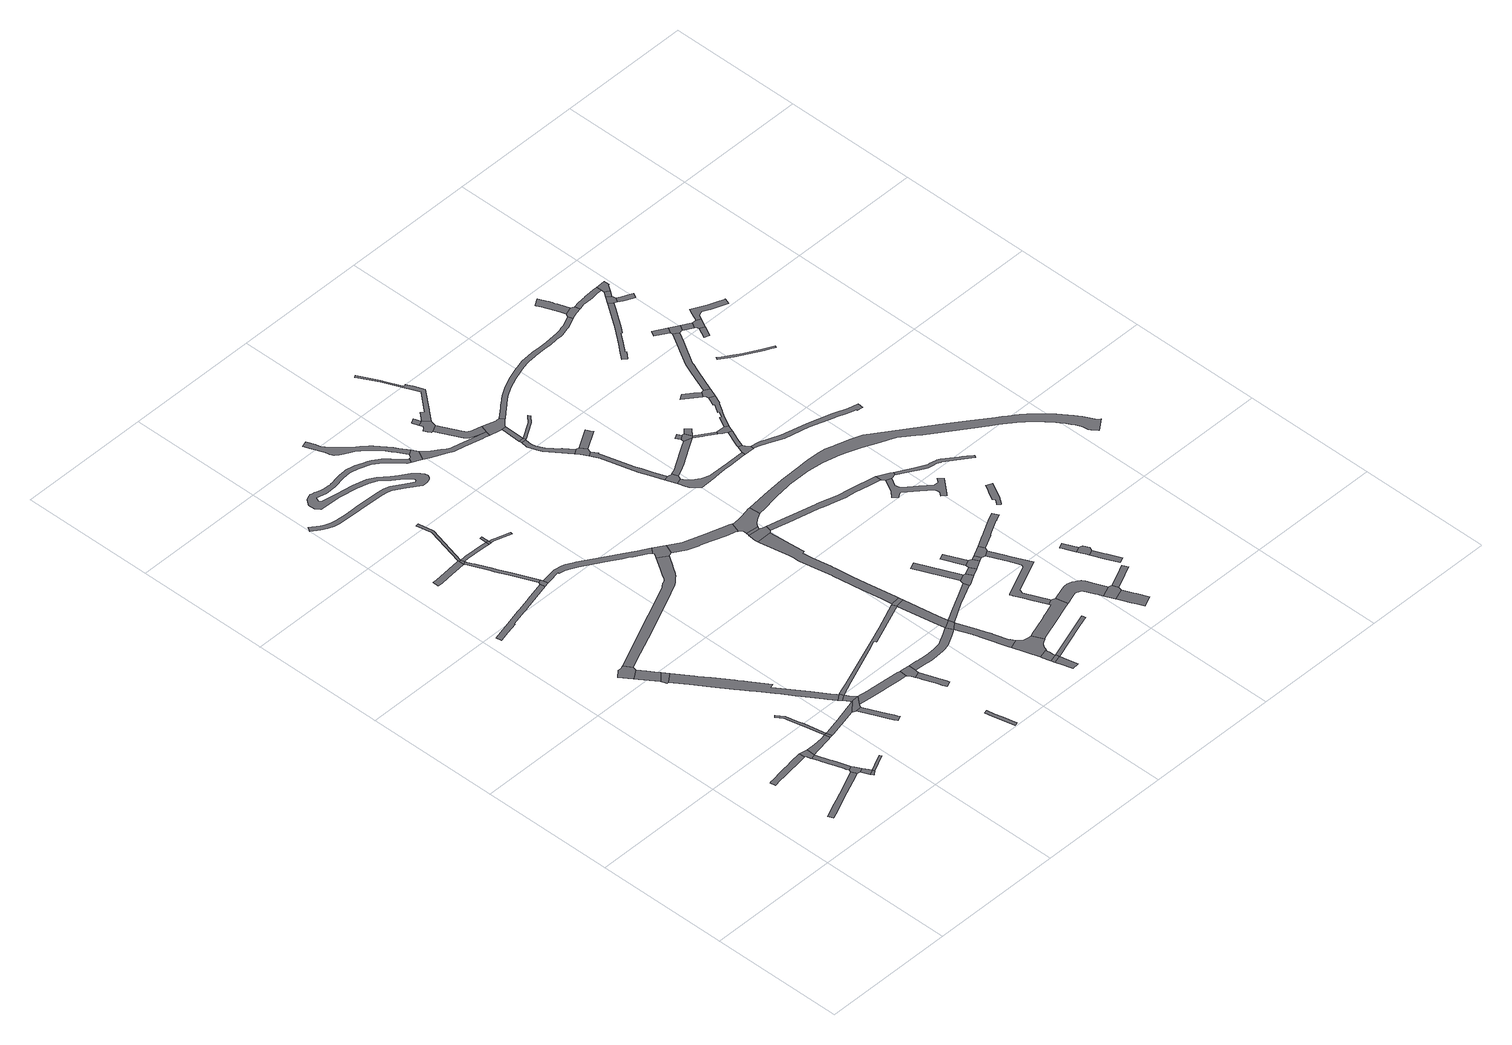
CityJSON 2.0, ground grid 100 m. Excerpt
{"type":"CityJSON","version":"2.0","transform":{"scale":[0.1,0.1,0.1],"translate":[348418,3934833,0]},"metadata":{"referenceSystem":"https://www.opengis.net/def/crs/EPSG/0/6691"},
"CityObjects":{
"road1":{"type":"Road","attributes":{"RoadStructureAttribute.sectionType":"1"},"geometry":[{"type":"MultiSurface","lod":"1","boundaries":[[[0,1,2,3,4,5,6,7,8,9,10,11,12]]]}]},
"road2":{"type":"Road","attributes":{"RoadStructureAttribute.sectionType":"1"},"geometry":[{"type":"MultiSurface","lod":"1","boundaries":[[[13,14,15,16,17,18,19,20,21,22,23,24,25,26]]]}]},
"road3":{"type":"Road","geometry":[{"type":"MultiSurface","lod":"1","boundaries":[[[25,27,28,29,30,31,32,33,26]]]}]},
"road4":{"type":"Road","attributes":{"RoadStructureAttribute.sectionType":"1"},"geometry":[{"type":"MultiSurface","lod":"1","boundaries":[[[30,34,35,36,37,38,39,40,41,42,43,44,45,46,47,31]]]}]},
"road5":{"type":"Road","geometry":[{"type":"MultiSurface","lod":"1","boundaries":[[[48,42,41,12,11,49,50]]]}]},
"road6":{"type":"Road","attributes":{"RoadStructureAttribute.sectionType":"1"},"geometry":[{"type":"MultiSurface","lod":"1","boundaries":[[[49,51,52,50]]]}]},
"road7":{"type":"Road","geometry":[{"type":"MultiSurface","lod":"1","boundaries":[[[51,53,54,52]]]}]},
"road8":{"type":"Road","attributes":{"RoadStructureAttribute.sectionType":"1"},"geometry":[{"type":"MultiSurface","lod":"1","boundaries":[[[55,56,57,32,31,58,59,60,61]]]}]},
"road9":{"type":"Road","geometry":[{"type":"MultiSurface","lod":"1","boundaries":[[[62,63,64,65,66,52,54]]]}]},
"road10":{"type":"Road","geometry":[{"type":"MultiSurface","lod":"1","boundaries":[[[67,68,69,70,71,72,73]]]}]},
"road11":{"type":"Road","attributes":{"RoadStructureAttribute.sectionType":"1"},"geometry":[{"type":"MultiSurface","lod":"1","boundaries":[[[74,75,76,71,70,77,78]]]}]},
"road12":{"type":"Road","geometry":[{"type":"MultiSurface","lod":"1","boundaries":[[[60,79,80,61]]]}]},
"road13":{"type":"Road","attributes":{"RoadStructureAttribute.sectionType":"1"},"geometry":[{"type":"MultiSurface","lod":"1","boundaries":[[[80,81,82,83,84,85,86,87,88,89,90,61]]]}]},
"road14":{"type":"Road","geometry":[{"type":"MultiSurface","lod":"1","boundaries":[[[74,78,91,92,93]]]}]},
"road15":{"type":"Road","attributes":{"RoadStructureAttribute.sectionType":"1"},"geometry":[{"type":"MultiSurface","lod":"1","boundaries":[[[94,95,96,97,98,99,100,101,102,103,104,105,106,107,108,109,110,111]]]}]},
"road16":{"type":"Road","attributes":{"RoadStructureAttribute.sectionType":"1"},"geometry":[{"type":"MultiSurface","lod":"1","boundaries":[[[79,112,113,114,115,116,117,118,80]]]}]},
"road17":{"type":"Road","attributes":{"RoadStructureAttribute.sectionType":"1"},"geometry":[{"type":"MultiSurface","lod":"1","boundaries":[[[92,119,120,121,122,123,124,125,126,127,128,129,130,131,132,133,134,135,136,137,138,139,140,141,142,143,144,145,146,147,93]]]}]},
"road18":{"type":"Road","attributes":{"RoadStructureAttribute.sectionType":"1"},"geometry":[{"type":"MultiSurface","lod":"1","boundaries":[[[148,149,150,151,152,153,154,155]]]}]},
"road19":{"type":"Road","attributes":{"RoadStructureAttribute.sectionType":"1"},"geometry":[{"type":"MultiSurface","lod":"1","boundaries":[[[156,157,158,159,160,161,162,163,164,165,166,167,168]]]}]},
"road20":{"type":"Road","geometry":[{"type":"MultiSurface","lod":"1","boundaries":[[[169,115,114,156,168,170]]]}]},
"road21":{"type":"Road","geometry":[{"type":"MultiSurface","lod":"1","boundaries":[[[135,134,171,172,173]]]}]},
"road22":{"type":"Road","attributes":{"RoadStructureAttribute.sectionType":"1"},"geometry":[{"type":"MultiSurface","lod":"1","boundaries":[[[174,115,169,175,176,172,171]]]}]},
"road23":{"type":"Road","geometry":[{"type":"MultiSurface","lod":"1","boundaries":[[[152,151,177,178]]]}]},
"road24":{"type":"Road","attributes":{"RoadStructureAttribute.sectionType":"1"},"geometry":[{"type":"MultiSurface","lod":"1","boundaries":[[[179,180,181,182,183,184,185,186,187,177,151,188,189,190,191,192,193]]]}]},
"road25":{"type":"Road","geometry":[{"type":"MultiSurface","lod":"1","boundaries":[[[102,194,195,196,179,193,103]]]}]},
"road26":{"type":"Road","attributes":{"RoadStructureAttribute.sectionType":"1"},"geometry":[{"type":"MultiSurface","lod":"1","boundaries":[[[197,198,199,200,201,202,152,178]]]}]},
"road27":{"type":"Road","attributes":{"RoadStructureAttribute.sectionType":"1"},"geometry":[{"type":"MultiSurface","lod":"1","boundaries":[[[203,204,205,206,207,208,209,210,211,212,213,214,215,73,72,216,217,218,219,220,221,222,223,224,225,226,227,228,229,230,231,232,233]]]}]},
"road28":{"type":"Road","attributes":{"RoadStructureAttribute.sectionType":"1"},"geometry":[{"type":"MultiSurface","lod":"1","boundaries":[[[234,235,178,177,236,237,238,239]]]}]},
"road29":{"type":"Road","attributes":{"RoadStructureAttribute.sectionType":"1"},"geometry":[{"type":"MultiSurface","lod":"1","boundaries":[[[240,241,242,243,244,245,246,247,248,249,250,251,252,253,169,170]]]}]},
"road30":{"type":"Road","attributes":{"RoadStructureAttribute.sectionType":"1"},"geometry":[{"type":"MultiSurface","lod":"1","boundaries":[[[254,255,256,257,258,259,260,261,262]]]}]},
"road31":{"type":"Road","geometry":[{"type":"MultiSurface","lod":"1","boundaries":[[[239,238,263,264,265]]]}]},
"road32":{"type":"Road","geometry":[{"type":"MultiSurface","lod":"1","boundaries":[[[266,267,239,265]]]}]},
"road33":{"type":"Road","attributes":{"RoadStructureAttribute.sectionType":"1"},"geometry":[{"type":"MultiSurface","lod":"1","boundaries":[[[268,269,270,271,272,273,274,275,276,277,278,279,280,281,282,283,284,285,286,287,288,289,290,291,292,293,294,295,296,297,298,299,300,301,302,303,304,305,306,307,308,309,310,311,312,313,314,315,316,317,318,319,320,321,322,323,324,325,326,327,328,329,330,331,332,333,334,335,336,337,338,339,340,341,342,343,344,345,346,347,348,349,350,351,352,353,354,355,356,357,358,359,360,361,362,363,364,365,366,367,368,369,370]]]}]},
"road34":{"type":"Road","attributes":{"RoadStructureAttribute.sectionType":"1"},"geometry":[{"type":"MultiSurface","lod":"1","boundaries":[[[371,372,373,374,375,264,263]]]}]},
"road35":{"type":"Road","geometry":[{"type":"MultiSurface","lod":"1","boundaries":[[[376,377,378,248,247,379,380,381,382]]]}]},
"road36":{"type":"Road","attributes":{"RoadStructureAttribute.sectionType":"1"},"geometry":[{"type":"MultiSurface","lod":"1","boundaries":[[[383,384,385,386,387,388,389,390,391,392,381,380]]]}]},
"road37":{"type":"Road","attributes":{"RoadStructureAttribute.sectionType":"1"},"geometry":[{"type":"MultiSurface","lod":"1","boundaries":[[[393,394,395,396,397,398,399,400,401,402,403,404,405,406,407,408,409,410,411,412,413,414,415,416,196,195]]]}]},
"road38":{"type":"Road","attributes":{"RoadStructureAttribute.sectionType":"1"},"geometry":[{"type":"MultiSurface","lod":"1","boundaries":[[[172,417,418,419,420,421,422,423,424,425,426,427,428,429,430,422,431,432,433,434,435,436,173]]]}]},
"road39":{"type":"Road","attributes":{"RoadStructureAttribute.sectionType":"1"},"geometry":[{"type":"MultiSurface","lod":"1","boundaries":[[[437,438,439,440,441,442,443,444,445,446,447,448,449,450,451,452,427,453,454,455,456,457,458,459,460,461,462,376,382]]]}]},
"road40":{"type":"Road","attributes":{"RoadStructureAttribute.sectionType":"1"},"geometry":[{"type":"MultiSurface","lod":"1","boundaries":[[[463,464,465,466,467,468,469,470,471,472,473,474,475,476,477,478,479,480,481,482,483,484,485,486,487,488,489,490,491,492,493,494,495]]]}]},
"road41":{"type":"Road","geometry":[{"type":"MultiSurface","lod":"1","boundaries":[[[496,408,407,497,498,233,232,499,500]]]}]},
"road42":{"type":"Road","geometry":[{"type":"MultiSurface","lod":"1","boundaries":[[[501,502,503,481,480,504,268,370]]]}]},
"road43":{"type":"Road","geometry":[{"type":"MultiSurface","lod":"1","boundaries":[[[452,505,428,427]]]}]},
"road44":{"type":"Road","attributes":{"RoadStructureAttribute.sectionType":"1"},"geometry":[{"type":"MultiSurface","lod":"1","boundaries":[[[506,507,508,509,510,511,512,513]]]}]},
"road45":{"type":"Road","attributes":{"RoadStructureAttribute.sectionType":"1"},"geometry":[{"type":"MultiSurface","lod":"1","boundaries":[[[514,515,516,517,518,519,520,521,522,523,524,525,526,496,500]]]}]},
"road46":{"type":"Road","attributes":{"RoadStructureAttribute.sectionType":"1"},"geometry":[{"type":"MultiSurface","lod":"1","boundaries":[[[527,528,529,530,531,532,533,534,535,536,537,538,539,540,541,542,505,452]]]}]},
"road47":{"type":"Road","geometry":[{"type":"MultiSurface","lod":"1","boundaries":[[[543,544,545,506,513]]]}]},
"road48":{"type":"Road","attributes":{"RoadStructureAttribute.sectionType":"1"},"geometry":[{"type":"MultiSurface","lod":"1","boundaries":[[[546,547,548,549,550,551,552,545,544]]]}]},
"road49":{"type":"Road","geometry":[{"type":"MultiSurface","lod":"1","boundaries":[[[431,422,430,553,554]]]}]},
"road50":{"type":"Road","geometry":[{"type":"MultiSurface","lod":"1","boundaries":[[[550,549,555,556,557,558,559,560,561,562,563,564,565,566,533,532]]]}]},
"road51":{"type":"Road","attributes":{"RoadStructureAttribute.sectionType":"1"},"geometry":[{"type":"MultiSurface","lod":"1","boundaries":[[[567,568,569,570,571,572,573,574,502,501,575,576,577,578,579,580,581,582,583]]]}]},
"road52":{"type":"Road","attributes":{"RoadStructureAttribute.sectionType":"1"},"geometry":[{"type":"MultiSurface","lod":"1","boundaries":[[[553,584,585,586,587,588,589,590,591,592,593,594,595,596,597,598,599,600,601,602,603,604,605,606,607,608,609,610,611,612,613,554]]]}]},
"road53":{"type":"Road","geometry":[{"type":"MultiSurface","lod":"1","boundaries":[[[614,615,616,617,618,619,620,621,622,623]]]}]},
"road54":{"type":"Road","attributes":{"RoadStructureAttribute.sectionType":"1"},"geometry":[{"type":"MultiSurface","lod":"1","boundaries":[[[624,625,626,627,614,623]]]}]},
"road55":{"type":"Road","attributes":{"RoadStructureAttribute.sectionType":"1"},"geometry":[{"type":"MultiSurface","lod":"1","boundaries":[[[628,629,630,428,505,631,632,633,634]]]}]},
"road56":{"type":"Road","attributes":{"RoadStructureAttribute.sectionType":"1"},"geometry":[{"type":"MultiSurface","lod":"1","boundaries":[[[635,636,637,638,639]]]}]},
"road57":{"type":"Road","geometry":[{"type":"MultiSurface","lod":"1","boundaries":[[[640,599,598,641,642,643,635,639]]]}]},
"road58":{"type":"Road","attributes":{"RoadStructureAttribute.sectionType":"1"},"geometry":[{"type":"MultiSurface","lod":"1","boundaries":[[[644,645,646,583,647,648,649,650,651,652,653,654,655,656,657,658,659,621,620]]]}]},
"road59":{"type":"Road","attributes":{"RoadStructureAttribute.sectionType":"1"},"geometry":[{"type":"MultiSurface","lod":"1","boundaries":[[[543,660,661,662,663,544]]]}]},
"road60":{"type":"Road","geometry":[{"type":"MultiSurface","lod":"1","boundaries":[[[664,665,666,667,522,521,668,637,636,669,670,671,672,673,674,675]]]}]},
"road61":{"type":"Road","geometry":[{"type":"MultiSurface","lod":"1","boundaries":[[[676,677,678,679,680]]]}]},
"road62":{"type":"Road","geometry":[{"type":"MultiSurface","lod":"1","boundaries":[[[560,681,682,683,684,685,686,687,688,689,690,691,692,693,561]]]}]},
"road63":{"type":"Road","attributes":{"RoadStructureAttribute.sectionType":"1"},"geometry":[{"type":"MultiSurface","lod":"1","boundaries":[[[694,695,696,697,698,699,700,677,676,701,702,703,704,705,706]]]}]},
"road64":{"type":"Road","attributes":{"RoadStructureAttribute.sectionType":"1"},"geometry":[{"type":"MultiSurface","lod":"1","boundaries":[[[679,707,708,680]]]}]},
"road65":{"type":"Road","geometry":[{"type":"MultiSurface","lod":"1","boundaries":[[[582,709,708,707,710,711,712,713,714,715,647,583]]]}]},
"road66":{"type":"Road","attributes":{"RoadStructureAttribute.sectionType":"1"},"geometry":[{"type":"MultiSurface","lod":"1","boundaries":[[[622,716,717,718,719,720,721,722,723,724,725,726,727,728,729,730,731,732,733,734,735,623]]]}]},
"road67":{"type":"Road","geometry":[{"type":"MultiSurface","lod":"1","boundaries":[[[736,737,738,739,740,741,694,706]]]}]},
"road68":{"type":"Road","attributes":{"RoadStructureAttribute.sectionType":"1"},"geometry":[{"type":"MultiSurface","lod":"1","boundaries":[[[742,743,744,745,746]]]}]},
"road69":{"type":"Road","attributes":{"RoadStructureAttribute.sectionType":"1"},"geometry":[{"type":"MultiSurface","lod":"1","boundaries":[[[747,748,749,750,751,752,753,754,755,756,757,758,739,738,759,760,761,762,763,764]]]}]},
"road70":{"type":"Road","geometry":[{"type":"MultiSurface","lod":"1","boundaries":[[[765,766,767,768,769,770,747,764]]]}]},
"road71":{"type":"Road","geometry":[{"type":"MultiSurface","lod":"1","boundaries":[[[633,771,772,773,774,775,742,746,634]]]}]},
"road72":{"type":"Road","geometry":[{"type":"MultiSurface","lod":"1","boundaries":[[[678,776,777,778,779,679]]]}]},
"road73":{"type":"Road","attributes":{"RoadStructureAttribute.sectionType":"1"},"geometry":[{"type":"MultiSurface","lod":"1","boundaries":[[[780,781,775,774]]]}]},
"road74":{"type":"Road","geometry":[{"type":"MultiSurface","lod":"1","boundaries":[[[782,783,784,741,740]]]}]},
"road75":{"type":"Road","attributes":{"RoadStructureAttribute.sectionType":"1"},"geometry":[{"type":"MultiSurface","lod":"1","boundaries":[[[785,786,787,788]]]}]},
"road76":{"type":"Road","geometry":[{"type":"MultiSurface","lod":"1","boundaries":[[[789,788,787,781,780,790,791]]]}]},
"road77":{"type":"Road","attributes":{"RoadStructureAttribute.sectionType":"1"},"geometry":[{"type":"MultiSurface","lod":"1","boundaries":[[[792,793,794,795,796,797,798,799,800,801,802,803,804,805,688,687,806,807,808,809,810,811,812,813,814,815]]]}]},
"road78":{"type":"Road","attributes":{"RoadStructureAttribute.sectionType":"1"},"geometry":[{"type":"MultiSurface","lod":"1","boundaries":[[[816,817,818,819,820,821,822,823,767,766,824,825,826,827,828,829,830,831,832,833,834]]]}]},
"road79":{"type":"Road","attributes":{"RoadStructureAttribute.sectionType":"1"},"geometry":[{"type":"MultiSurface","lod":"1","boundaries":[[[835,836,789,791]]]}]},
"road80":{"type":"Road","attributes":{"RoadStructureAttribute.sectionType":"1"},"geometry":[{"type":"MultiSurface","lod":"1","boundaries":[[[837,838,839,840,841,842,843,844,845,846,847,848,686,685,849,850,851,852,853,854,855]]]}]},
"road81":{"type":"Road","attributes":{"RoadStructureAttribute.sectionType":"1"},"geometry":[{"type":"MultiSurface","lod":"1","boundaries":[[[856,857,858,859,769,768,860,861,862,863,864]]]}]},
"road82":{"type":"Road","attributes":{"RoadStructureAttribute.sectionType":"1"},"geometry":[{"type":"MultiSurface","lod":"1","boundaries":[[[865,866,867,868,869,870,871,872,873,874,875,876,877,878,879,880,881,882,883,884,642,641]]]}]},
"road83":{"type":"Road","geometry":[{"type":"MultiSurface","lod":"1","boundaries":[[[885,886,887,836,835,888,792,815,889,890]]]}]},
"road84":{"type":"Road","geometry":[{"type":"MultiSurface","lod":"1","boundaries":[[[891,892,893,855,854,894]]]}]},
"road85":{"type":"Road","geometry":[{"type":"MultiSurface","lod":"1","boundaries":[[[895,896,897,898,899,900,901,902,891,894]]]}]},
"road86":{"type":"Road","geometry":[{"type":"MultiSurface","lod":"1","boundaries":[[[903,904,905,906]]]}]},
"road87":{"type":"Road","geometry":[{"type":"MultiSurface","lod":"1","boundaries":[[[907,908,903,906,856,864]]]}]},
"road88":{"type":"Road","attributes":{"RoadStructureAttribute.sectionType":"1"},"geometry":[{"type":"MultiSurface","lod":"1","boundaries":[[[909,910,908,907]]]}]},
"road89":{"type":"Road","attributes":{"RoadStructureAttribute.sectionType":"1"},"geometry":[{"type":"MultiSurface","lod":"1","boundaries":[[[911,912,913,914,915,907,864]]]}]},
"road90":{"type":"Road","attributes":{"RoadStructureAttribute.sectionType":"1"},"geometry":[{"type":"MultiSurface","lod":"1","boundaries":[[[916,917,893,892,918,919,920,921]]]}]},
"road91":{"type":"Road","geometry":[{"type":"MultiSurface","lod":"1","boundaries":[[[833,922,923,924,925,926,834]]]}]},
"road92":{"type":"Road","attributes":{"RoadStructureAttribute.sectionType":"1"},"geometry":[{"type":"MultiSurface","lod":"1","boundaries":[[[889,927,928,929,930,931,932,933,934,935,936,937,938,890]]]}]},
"road93":{"type":"Road","attributes":{"RoadStructureAttribute.sectionType":"1"},"geometry":[{"type":"MultiSurface","lod":"1","boundaries":[[[925,939,940,941,942,943,944,945,926]]]}]},
"road94":{"type":"Road","attributes":{"RoadStructureAttribute.sectionType":"1"},"geometry":[{"type":"MultiSurface","lod":"1","boundaries":[[[712,946,947,948,949,950,951,952,953,954,955,956,957,958,959,960,961,962,963,964,965,966,967,968,969,970,971,972,973,974,975,976,977,978,979,980,981,982,983,984,985,986,987,988,989,990,991,992,713]]]}]},
"road95":{"type":"Road","geometry":[{"type":"MultiSurface","lod":"1","boundaries":[[[993,994,942,941,995,996,914,913]]]}]},
"road96":{"type":"Road","attributes":{"RoadStructureAttribute.sectionType":"1"},"geometry":[{"type":"MultiSurface","lod":"1","boundaries":[[[997,998,999,1000,1001,1002]]]}]},
"road97":{"type":"Road","geometry":[{"type":"MultiSurface","lod":"1","boundaries":[[[1003,1004,1005,1006,1007,1008,1009,997,1002]]]}]},
"road98":{"type":"Road","attributes":{"RoadStructureAttribute.sectionType":"1"},"geometry":[{"type":"MultiSurface","lod":"1","boundaries":[[[1005,1010,1011,1012,1013,1014,1006]]]}]},
"road99":{"type":"Road","geometry":[{"type":"MultiSurface","lod":"1","boundaries":[[[1015,1016,1017,1018,1019,1020,1021,1022,1023,1024,1025,1026,1027,1028,1029,1030,1031,1032,1033,1034,1035,1036,1037]]]}]},
"road100":{"type":"Road","geometry":[{"type":"MultiSurface","lod":"1","boundaries":[[[1038,1039,1040,1041,877,876,1015,1037]]]}]},
"road101":{"type":"Road","attributes":{"RoadStructureAttribute.sectionType":"1"},"geometry":[{"type":"MultiSurface","lod":"1","boundaries":[[[995,1042,1043,1044,1045,1046,1047,1048,1049,1050,1051,1052,1053,1054,1055,1056,996]]]}]},
"road102":{"type":"Road","geometry":[{"type":"MultiSurface","lod":"1","boundaries":[[[1057,1058,1059,1060,1061,1062]]]}]},
"road103":{"type":"Road","geometry":[{"type":"MultiSurface","lod":"1","boundaries":[[[1063,1064,1065,1066,1067,1068,1069,1070,1071,1072,1073,1074,1075,1076,1077,1078]]]}]},
"road104":{"type":"Road","geometry":[{"type":"MultiSurface","lod":"1","boundaries":[[[1048,1079,1080,1081,1082,1062,1061,1083,1049]]]}]},
"road105":{"type":"Road","attributes":{"RoadStructureAttribute.sectionType":"1"},"geometry":[{"type":"MultiSurface","lod":"1","boundaries":[[[1084,1085,1086,1087,1088,1089,1090,1091,1092,1093,923,922,1094,1095,1096,1097,1098,1099,1100,1101,1102,1103,1104,1105,1106,1107,1108]]]}]},
"road106":{"type":"Road","attributes":{"RoadStructureAttribute.sectionType":"1"},"geometry":[{"type":"MultiSurface","lod":"1","boundaries":[[[1109,1110,1111,1112,1113,1114,1115,1116,1117,1118,1119,1120,1121,1122,1123,1124,1125,1126,1127,1128,1129,1130,1131,1132,1133,1134,1135,1136,1137,1138,1139,1140,1141,1142,1143,1144,675,674,1145,1146,1147,1148,1149,1150,1151,1152,1153,1154,1155,1156,1157,1158,1159,1160,1161,1162,1163,1164,1165,1166,1167,1168,1169,1170,1171,1172,1173,1174,1175,1176,1177,1178,1179,1180,1181]]]}]},
"road107":{"type":"Road","attributes":{"RoadStructureAttribute.sectionType":"1"},"geometry":[{"type":"MultiSurface","lod":"1","boundaries":[[[1182,1183,1184,1185,1186,1187,1188,1189,1190,1191,1192,1193,1194,1195,1196,1197,1039,1038,1198,1199,1200,1201,1202,1203,1204,1205,1206]]]}]},
"road108":{"type":"Road","attributes":{"RoadStructureAttribute.sectionType":"1"},"geometry":[{"type":"MultiSurface","lod":"1","boundaries":[[[1207,1208,1209,1081,1080,1210,1211,1212,1213,1214]]]}]},
"road109":{"type":"Road","attributes":{"RoadStructureAttribute.sectionType":"1"},"geometry":[{"type":"MultiSurface","lod":"1","boundaries":[[[1215,1216,1217,1218,1219,1220,1221,1222,1223,1224,1225,1226,1227,1228,1229,1230]]]}]},
"road110":{"type":"Road","attributes":{"RoadStructureAttribute.sectionType":"1"},"geometry":[{"type":"MultiSurface","lod":"1","boundaries":[[[1231,1232,1233,1234,1235,1236,1237,1238,1239,1240,1241,1242]]]}]},
"road111":{"type":"Road","geometry":[{"type":"MultiSurface","lod":"1","boundaries":[[[1241,970,969,1243,1244,1245,1246,1242]]]}]},
"road112":{"type":"Road","geometry":[{"type":"MultiSurface","lod":"1","boundaries":[[[1247,1248,1249,1250]]]}]},
"road113":{"type":"Road","geometry":[{"type":"MultiSurface","lod":"1","boundaries":[[[1251,1252,1253,1254,1250,1249,1207,1214]]]}]},
"road114":{"type":"Road","attributes":{"RoadStructureAttribute.sectionType":"1"},"geometry":[{"type":"MultiSurface","lod":"1","boundaries":[[[1255,1256,1257,1258,1259,1260,1261,1262,1263,1264,1265,1266,1267,1268]]]}]},
"road115":{"type":"Road","attributes":{"RoadStructureAttribute.sectionType":"1"},"geometry":[{"type":"MultiSurface","lod":"1","boundaries":[[[1269,1270,1271,1272,1273,1274,1275,1276,1277,1278,1279,1280,1246,1245]]]}]},
"road116":{"type":"Road","attributes":{"RoadStructureAttribute.sectionType":"1"},"geometry":[{"type":"MultiSurface","lod":"1","boundaries":[[[1253,1252,1281,1282]]]}]},
"road117":{"type":"Road","geometry":[{"type":"MultiSurface","lod":"1","boundaries":[[[1283,1284,1285,1286]]]}]},
"road118":{"type":"Road","geometry":[{"type":"MultiSurface","lod":"1","boundaries":[[[1229,1287,1288,1289,1290,1230]]]}]},
"road119":{"type":"Road","attributes":{"RoadStructureAttribute.sectionType":"1"},"geometry":[{"type":"MultiSurface","lod":"1","boundaries":[[[1291,1290,1289,1292]]]}]},
"road120":{"type":"Road","geometry":[{"type":"MultiSurface","lod":"1","boundaries":[[[1293,1282,1281,1294,1286,1285,1295]]]}]},
"road121":{"type":"Road","attributes":{"RoadStructureAttribute.sectionType":"1"},"geometry":[{"type":"MultiSurface","lod":"1","boundaries":[[[1287,1296,1297,1298,1299,1300,1301,1288]]]}]},
"road122":{"type":"Road","geometry":[{"type":"MultiSurface","lod":"1","boundaries":[[[1302,1276,1275,1291,1292,1303,1304,1305]]]}]},
"road123":{"type":"Road","attributes":{"RoadStructureAttribute.sectionType":"1"},"geometry":[{"type":"MultiSurface","lod":"1","boundaries":[[[1306,1307,1308,1309,1310,1311,1312,1313,1314,1315,1316,1317,1318,1293,1295]]]}]}
},
"vertices":[
[630,432,0],[524,386,0],[465,360,0],[432,346,0],[317,295,0],[333,258,0],[367,273,0],[461,314,0],[462,314,0],[562,357,0],[661,401,0],[737,434,0],[721,472,0],
[533,814,0],[480,806,0],[460,802,0],[387,791,0],[358,786,0],[330,782,0],[310,779,0],[297,777,0],[303,734,0],[357,744,0],[403,750,0],[609,779,0],[624,782,0],[618,827,0],
[628,782,0],[632,769,0],[640,745,0],[642,740,0],[676,751,0],[681,815,0],[671,816,0],
[661,684,0],[664,676,0],[678,634,0],[697,578,0],[700,568,0],[716,524,0],[720,510,0],[728,495,0],[759,510,0],[755,518,0],[755,519,0],[728,599,0],[717,631,0],[711,647,0],
[770,487,0],[760,429,0],[793,446,0],
[789,369,0],[825,386,0],
[801,345,0],[833,368,0],
[815,820,0],[749,815,0],[699,814,0],[713,759,0],[839,781,0],[866,787,0],[857,828,0],
[897,399,0],[962,430,0],[954,446,0],[913,427,0],[871,406,0],
[425,2192,0],[397,2195,0],[348,2153,0],[407,2069,0],[476,2117,0],[483,2144,0],[450,2205,0],
[568,1985,0],[544,2020,0],[515,2062,0],[426,2042,0],[509,1927,0],
[886,791,0],[877,832,0],
[843,999,0],[832,1044,0],[812,1128,0],[774,1183,0],[758,1171,0],[793,1120,0],[798,1101,0],[812,1044,0],[823,998,0],[824,995,0],
[523,1885,0],[535,1889,0],[602,1936,0],
[97,2926,0],[173,2944,0],[265,2966,0],[264,2972,0],[383,3002,0],[405,3007,0],[410,3008,0],[424,3012,0],[652,3068,0],[643,3105,0],[494,3068,0],[474,3063,0],[384,3040,0],[379,3039,0],[362,3034,0],[232,3002,0],[171,2987,0],[87,2966,0],
[900,794,0],[998,815,0],[1126,847,0],[1204,914,0],[990,857,0],[979,854,0],[894,835,0],
[613,1775,0],[691,1661,0],[775,1540,0],[782,1530,0],[832,1458,0],[857,1421,0],[860,1417,0],[925,1322,0],[933,1311,0],[934,1310,0],[999,1213,0],[1002,1209,0],[1101,1063,0],[1105,1057,0],[1114,1043,0],[1150,991,0],[1192,1020,0],[1185,1030,0],[1176,1043,0],[1088,1173,0],[946,1383,0],[976,1393,0],[898,1508,0],[871,1547,0],[849,1580,0],[839,1595,0],[753,1721,0],[702,1793,0],[691,1809,0],
[189,3567,0],[223,3564,0],[286,3570,0],[448,3587,0],[446,3633,0],[436,3632,0],[224,3610,0],[194,3613,0],
[1159,833,0],[1165,820,0],[1217,703,0],[1227,680,0],[1250,630,0],[1262,604,0],[1274,581,0],[1312,598,0],[1303,617,0],[1295,634,0],[1274,681,0],[1202,835,0],[1200,838,0],
[1261,921,0],[1215,862,0],
[1168,966,0],[1209,994,0],[1199,1022,0],
[1198,922,0],[1228,967,0],[1218,981,0],
[470,3599,0],[463,3625,0],
[675,3133,0],[594,3318,0],[557,3401,0],[543,3433,0],[521,3484,0],[498,3536,0],[495,3543,0],[476,3585,0],[471,3598,0],[454,3575,0],[475,3526,0],[520,3423,0],[532,3396,0],[571,3308,0],[652,3123,0],
[678,3075,0],[690,3077,0],[683,3113,0],
[544,3936,0],[540,3960,0],[536,3979,0],[523,4053,0],[503,4052,0],[525,3937,0],
[1273,2651,0],[1236,2592,0],[1225,2575,0],[1222,2570,0],[1214,2559,0],[1213,2556,0],[1203,2552,0],[1189,2546,0],[1182,2543,0],[1160,2525,0],[1151,2520,0],[903,2408,0],[709,2320,0],[611,2201,0],[747,2261,0],[876,2318,0],[951,2351,0],[1014,2380,0],[1083,2410,0],[1224,2479,0],[1246,2493,0],[1254,2500,0],[1255,2501,0],[1273,2518,0],[1284,2528,0],[1302,2546,0],[1304,2549,0],[1341,2605,0],[1345,2610,0],[1399,2691,0],[1328,2736,0],
[665,3626,0],[507,3630,0],[506,3603,0],[638,3598,0],[693,3596,0],[694,3622,0],
[1259,858,0],[1263,858,0],[1303,854,0],[1407,844,0],[1427,842,0],[1434,842,0],[1559,832,0],[1613,828,0],[1618,887,0],[1598,889,0],[1504,898,0],[1393,907,0],[1392,908,0],[1345,912,0],
[1777,14,0],[1754,119,0],[1739,180,0],[1728,235,0],[1702,227,0],[1714,171,0],[1724,123,0],[1750,8,0],[1750,7,0],
[711,3596,0],[712,3618,0],[712,3621,0],
[713,3677,0],[696,3677,0],
[926,4509,0],[909,4519,0],[846,4594,0],[810,4632,0],[807,4636,0],[791,4647,0],[771,4660,0],[753,4672,0],[741,4681,0],[728,4686,0],[702,4696,0],[679,4705,0],[661,4712,0],[646,4718,0],[639,4719,0],[616,4724,0],[591,4729,0],[576,4732,0],[565,4732,0],[540,4730,0],[515,4729,0],[509,4728,0],[490,4725,0],[465,4721,0],[440,4716,0],[415,4712,0],[409,4710,0],[389,4712,0],[363,4714,0],[353,4714,0],[337,4718,0],[312,4725,0],[287,4732,0],[261,4738,0],[255,4740,0],[241,4735,0],[218,4728,0],[208,4725,0],[207,4724,0],[203,4719,0],[194,4706,0],[175,4679,0],[175,4627,0],[202,4596,0],[368,4586,0],[496,4565,0],[584,4542,0],[639,4513,0],[704,4457,0],[750,4421,0],[808,4365,0],[814,4352,0],[810,4338,0],[799,4334,0],[783,4340,0],[738,4369,0],[656,4422,0],[611,4436,0],[549,4444,0],[368,4448,0],[281,4450,0],[191,4454,0],[153,4461,0],[112,4477,0],[88,4491,0],[24,4540,0],[3,4510,0],[61,4466,0],[100,4443,0],[142,4425,0],[189,4416,0],[368,4411,0],[548,4405,0],[605,4399,0],[639,4388,0],[716,4338,0],[807,4277,0],[844,4276,0],[873,4288,0],[888,4301,0],[896,4317,0],[892,4344,0],[878,4367,0],[834,4408,0],[772,4450,0],[728,4484,0],[660,4544,0],[602,4576,0],[502,4603,0],[373,4622,0],[255,4643,0],[247,4663,0],[260,4692,0],[334,4673,0],[414,4675,0],[513,4692,0],[572,4695,0],[636,4682,0],[723,4648,0],[785,4605,0],[819,4570,0],[887,4490,0],[910,4478,0],
[737,3595,0],[862,3555,0],[868,3573,0],[761,3605,0],[739,3612,0],
[1694,880,0],[1657,884,0],[1638,886,0],[1631,812,0],[1643,778,0],[1688,795,0],[1692,822,0],
[1653,750,0],[1660,733,0],[1686,659,0],[1695,636,0],[1707,600,0],[1718,572,0],[1763,589,0],[1753,617,0],[1740,652,0],[1731,675,0],
[701,3079,0],[706,3080,0],[803,3098,0],[802,3087,0],[848,3078,0],[882,3062,0],[906,3050,0],[917,3045,0],[930,3038,0],[1106,2930,0],[1173,2889,0],[1208,2868,0],[1235,2851,0],[1313,2803,0],[1343,2784,0],[1375,2820,0],[1295,2869,0],[1216,2917,0],[1094,2993,0],[952,3082,0],[933,3091,0],[889,3112,0],[864,3123,0],[803,3133,0],
[1328,1043,0],[1619,1162,0],[1677,1186,0],[1706,1198,0],[1714,1180,0],[2047,1316,0],[2048,1306,0],[2084,1104,0],[2100,1012,0],[2108,958,0],[2109,955,0],[2171,987,0],[2158,1065,0],[2115,1327,0],[2033,1348,0],[1822,1259,0],[1670,1201,0],[1507,1138,0],[1295,1058,0],[1254,1043,0],
[1704,821,0],[1772,815,0],[1829,810,0],[1830,810,0],[1853,811,0],[1855,811,0],[1914,813,0],[1937,817,0],[1960,821,0],[2005,833,0],[2016,839,0],[2019,840,0],[2082,874,0],[2105,886,0],[2119,894,0],[2134,904,0],[2061,925,0],[1988,887,0],[1985,885,0],[1983,884,0],[1964,878,0],[1911,870,0],[1845,867,0],[1762,874,0],[1758,875,0],[1739,876,0],
[548,5080,0],[569,5024,0],[603,4939,0],[612,4908,0],[625,4881,0],[649,4859,0],[675,4842,0],[717,4824,0],[741,4811,0],[766,4790,0],[771,4786,0],[811,4748,0],[828,4731,0],[852,4703,0],[878,4670,0],[899,4635,0],[917,4606,0],[955,4537,0],[992,4559,0],[951,4627,0],[933,4656,0],[911,4692,0],[884,4728,0],[858,4758,0],[839,4777,0],[797,4816,0],[758,4848,0],[713,4896,0],[667,4944,0],[641,4978,0],[625,5003,0],[614,5037,0],[594,5097,0],
[1455,2769,0],[1347,2770,0],[1348,2768,0],[1400,2691,0],[1426,2698,0],
[981,4442,0],[1018,4515,0],[993,4558,0],[944,4513,0],
[2184,947,0],
[2353,227,0],[2353,225,0],[2359,206,0],[2360,201,0],[2388,103,0],[2442,111,0],[2423,190,0],[2411,242,0],
[1517,2644,0],[1597,2616,0],[1600,2616,0],[1626,2606,0],[1782,2555,0],[1831,2540,0],[1846,2536,0],[1865,2528,0],[1889,2601,0],[1876,2606,0],[1708,2661,0],[1667,2674,0],[1549,2712,0],
[2181,785,0],[2185,776,0],[2185,775,0],[2203,716,0],[2259,537,0],[2262,526,0],[2328,547,0],[2319,563,0],[2312,580,0],[2308,579,0],[2275,690,0],[2273,698,0],[2271,703,0],[2258,742,0],[2240,793,0],[2186,940,0],
[2413,242,0],[2404,269,0],[2346,253,0],
[2400,286,0],[2396,312,0],[2395,338,0],[2398,347,0],[2325,326,0],[2329,314,0],[2341,274,0],
[2110,1359,0],[2041,1351,0],
[2401,360,0],[2411,379,0],[2425,398,0],[2442,411,0],[2462,421,0],[2465,422,0],[2429,505,0],[2407,504,0],[2383,509,0],[2371,513,0],[2351,523,0],[2338,536,0],
[1389,4339,0],[1272,4366,0],[1253,4370,0],[1185,4387,0],[1145,4408,0],[1129,4420,0],[1075,4460,0],[1045,4487,0],[1021,4421,0],[1055,4404,0],[1134,4369,0],[1174,4351,0],[1251,4332,0],[1388,4299,0],[1400,4296,0],[1436,4288,0],[1444,4325,0],
[2107,1376,0],[2106,1382,0],[2068,1610,0],[2051,1715,0],[2040,1801,0],[2035,1848,0],[2035,1850,0],[2031,1878,0],[2007,2016,0],[1999,2060,0],[1996,2076,0],[1996,2088,0],[2013,2093,0],[2012,2119,0],[1994,2369,0],[1878,2367,0],[1879,2351,0],[1922,2136,0],[1925,2121,0],[1928,2107,0],[1927,2092,0],[1926,2065,0],[1928,2053,0],[1954,1913,0],[1968,1838,0],[1972,1812,0],[1973,1807,0],[2007,1580,0],[2030,1428,0],[2039,1367,0],
[1198,4677,0],[1207,4653,0],[1194,4637,0],[1176,4624,0],[1190,4596,0],[1206,4575,0],[1213,4577,0],[1267,4604,0],[1276,4645,0],[1235,4690,0],
[1220,4733,0],[1214,4746,0],[1180,4726,0],[1182,4718,0],
[2381,1097,0],[2375,1094,0],[2269,1038,0],[2339,1034,0],[2404,1066,0],[2502,1115,0],[2488,1154,0],
[1972,2447,0],[1979,2464,0],[1885,2473,0],[1883,2455,0],[1883,2454,0],
[1878,2390,0],[2010,2384,0],[2020,2428,0],[2005,2432,0],
[1305,4390,0],[1332,4363,0],[1390,4342,0],[1461,4381,0],[1379,4405,0],[1375,4407,0],[1372,4408,0],[1369,4410,0],[1366,4412,0],[1363,4414,0],[1360,4417,0],[1358,4420,0],[1355,4423,0],[1353,4426,0],[1352,4429,0],[1351,4433,0],
[2691,338,0],[2789,372,0],[2780,399,0],[2682,365,0],
[2065,2623,0],[1986,2608,0],[1958,2603,0],[1906,2596,0],[1888,2506,0],[1995,2488,0],[2001,2495,0],[2021,2511,0],[2037,2521,0],[2059,2532,0],[2079,2540,0],[2071,2623,0],
[1525,4095,0],[1562,4091,0],[1571,4097,0],[1561,4112,0],[1525,4113,0],
[2492,434,0],[2642,485,0],[2753,523,0],[2802,540,0],[2810,542,0],[2786,630,0],[2758,641,0],[2718,623,0],[2724,608,0],[2664,587,0],[2614,570,0],[2603,566,0],[2446,512,0],
[1712,3800,0],[1661,3869,0],[1660,3870,0],[1655,3867,0],[1590,3955,0],[1563,4011,0],[1555,4044,0],[1518,4043,0],[1538,3989,0],[1542,3980,0],[1557,3940,0],[1607,3872,0],[1679,3776,0],
[1564,4267,0],[1528,4267,0],
[1506,4272,0],[1564,4279,0],[1609,4318,0],[1615,4323,0],[1593,4351,0],[1562,4348,0],[1477,4376,0],
[1340,4725,0],[1343,4729,0],[1469,4880,0],[1436,4957,0],[1432,4965,0],[1416,5003,0],[1411,5000,0],[1399,4995,0],[1353,5098,0],[1333,5143,0],[1256,5291,0],[1243,5284,0],[1255,5262,0],[1324,5133,0],[1366,5031,0],[1432,4882,0],[1376,4815,0],[1320,4748,0],[1313,4739,0],[1289,4757,0],
[1687,3765,0],[1699,3745,0],[1727,3697,0],[1762,3718,0],[1769,3747,0],[1741,3794,0],
[2546,1210,0],[2536,1233,0],[2412,1515,0],[2361,1492,0],[2494,1188,0],
[1929,3206,0],[1918,3238,0],[1904,3275,0],[1889,3318,0],[1869,3374,0],[1854,3415,0],[1792,3642,0],[1791,3647,0],[1789,3655,0],[1785,3670,0],[1790,3671,0],[1788,3675,0],[1751,3655,0],[1756,3639,0],[1757,3637,0],[1832,3362,0],[1858,3292,0],[1894,3194,0],
[1910,3150,0],[1922,3114,0],[1968,3129,0],[1980,3159,0],[1964,3199,0],[1956,3196,0],
[2505,1112,0],[2508,1113,0],[2530,1125,0],[2589,1156,0],[2566,1204,0],
[1698,4175,0],[1747,4224,0],[1738,4239,0],[1687,4189,0],
[2645,1186,0],[2622,1230,0],
[1914,3832,0],[1910,3839,0],[1886,3880,0],
[2598,1434,0],[2556,1417,0],[2622,1260,0],[2664,1277,0],
[2691,1265,0],[2658,1192,0],[2714,1221,0],
[2774,1225,0],[2826,1110,0],[2832,1095,0],[2868,1004,0],[2862,981,0],[2850,975,0],[2717,915,0],[2617,869,0],[2612,867,0],[2619,851,0],[2622,844,0],[2622,843,0],[2648,785,0],[2673,727,0],[2680,822,0],[2687,841,0],[2691,852,0],[2866,931,0],[2893,943,0],[2902,947,0],[2940,964,0],[2874,1113,0],[2864,1135,0],[2812,1250,0],
[2383,3012,0],[2278,3013,0],[2156,3013,0],[2124,3013,0],[2065,3033,0],[2011,3070,0],[2005,3076,0],[1982,3099,0],[1941,3057,0],[1949,3032,0],[2006,2972,0],[2131,2978,0],[2139,2978,0],[2225,2982,0],[2284,2983,0],[2408,2986,0],[2409,2986,0],[2417,2986,0],[2418,3012,0],
[2743,1236,0],[2722,1280,0],
[3057,549,0],[3048,570,0],[3035,606,0],[3029,613,0],[3020,626,0],[3007,639,0],[3002,641,0],[2977,657,0],[2973,659,0],[2936,669,0],[2907,670,0],[2880,662,0],[2860,559,0],[2910,576,0],[2955,556,0],[2990,477,0],[2993,471,0],[3012,427,0],[3095,464,0],
[2238,3353,0],[2202,3332,0],[2028,3228,0],[2007,3216,0],[2030,3177,0],[2082,3208,0],[2213,3286,0],[2261,3314,0],[2298,3336,0],
[2144,2351,0],[2146,2350,0],[2363,2300,0],[2382,2294,0],[2402,2289,0],[2445,2277,0],[2476,2268,0],[2565,2245,0],[2633,2235,0],[2682,2225,0],[2757,2210,0],[2831,2194,0],[2834,2241,0],[2638,2278,0],[2540,2297,0],[2433,2328,0],[2395,2340,0],[2392,2341,0],[2251,2374,0],[2134,2402,0],
[2775,1306,0],[2773,1304,0],[2736,1286,0],[2756,1232,0],[2823,1279,0],[2802,1320,0],
[3129,383,0],[3137,412,0],[3122,454,0],[3046,350,0],
[3058,323,0],[3089,252,0],[3103,219,0],[3125,170,0],[3209,206,0],[3172,289,0],[3170,292,0],[3168,297,0],
[2271,3401,0],[2254,3430,0],[2220,3410,0],[2240,3376,0],
[2311,3348,0],[2291,3399,0],
[2358,3394,0],[2323,3430,0],
[2355,3297,0],[2367,3289,0],[2435,3243,0],[2446,3259,0],[2416,3279,0],
[3213,495,0],[3190,485,0],[3225,449,0],[3249,462,0],[3319,493,0],[3300,535,0],
[2494,2985,0],[2494,3011,0],[2472,3043,0],[2464,3054,0],[2436,3064,0],
[2932,1334,0],[2930,1336,0],[2956,1350,0],[3061,1405,0],[3063,1402,0],[3064,1402,0],[3111,1426,0],[3088,1471,0],[3020,1436,0],[2923,1384,0],[2897,1370,0],[2894,1369,0],
[2486,3115,0],[2518,3190,0],[2519,3193,0],[2491,3204,0],[2484,3189,0],[2458,3126,0],[2442,3082,0],
[1660,4359,0],[1718,4404,0],[1723,4409,0],[1751,4431,0],[1777,4451,0],[1850,4493,0],[1932,4529,0],[1996,4550,0],[2010,4555,0],[2025,4560,0],[2088,4574,0],[2109,4576,0],[2169,4581,0],[2182,4583,0],[2280,4583,0],[2315,4583,0],[2377,4587,0],[2418,4590,0],[2430,4591,0],[2493,4607,0],[2511,4612,0],[2566,4636,0],[2569,4638,0],[2593,4648,0],[2579,4681,0],[2552,4670,0],[2524,4658,0],[2499,4646,0],[2469,4639,0],[2458,4636,0],[2424,4628,0],[2312,4619,0],[2238,4619,0],[2214,4619,0],[2181,4619,0],[2142,4616,0],[2111,4613,0],[2082,4610,0],[2016,4595,0],[2006,4592,0],[1919,4563,0],[1834,4525,0],[1757,4482,0],[1732,4463,0],[1700,4438,0],[1690,4429,0],[1668,4412,0],
[2462,3225,0],[2488,3208,0],[2538,3242,0],[2512,3256,0],
[3235,851,0],[3188,955,0],[3147,935,0],[3157,916,0],[3166,894,0],[3194,832,0],
[3213,790,0],[3220,774,0],[3229,753,0],[3270,771,0],[3276,786,0],[3282,799,0],[3262,839,0],
[3277,644,0],[3312,562,0],[3355,580,0],[3313,678,0],[3310,684,0],
[2848,2169,0],[2801,2077,0],[2761,2031,0],[2794,2001,0],[2812,2017,0],[2835,2025,0],[2866,1998,0],[2926,1945,0],[3001,1879,0],[3007,1845,0],[2986,1816,0],[3016,1791,0],[3018,1794,0],[3028,1805,0],[3118,1912,0],[3089,1944,0],[3064,1915,0],[3031,1913,0],[2956,1979,0],[2902,2027,0],[2866,2058,0],[2858,2096,0],[2891,2155,0],
[2926,2161,0],[2939,2185,0],[2921,2195,0],[2850,2234,0],
[2546,3256,0],[2580,3320,0],[2608,3364,0],[2610,3368,0],[2650,3430,0],[2655,3429,0],[2682,3495,0],[2640,3512,0],[2614,3447,0],[2622,3443,0],[2610,3424,0],[2583,3380,0],[2591,3375,0],[2567,3333,0],[2557,3339,0],
[2611,3611,0],[2548,3660,0],[2534,3652,0],[2509,3636,0],[2622,3548,0],[2648,3582,0],
[3251,1675,0],[3243,1659,0],[3229,1633,0],[3221,1620,0],[3185,1555,0],[3198,1543,0],[3188,1526,0],[3168,1502,0],[3191,1483,0],[3211,1506,0],[3218,1522,0],[3222,1520,0],[3228,1531,0],[3262,1595,0],[3285,1636,0],[3294,1653,0],
[2707,3558,0],[2709,3564,0],[2669,3585,0],[2661,3584,0],[2636,3537,0],
[3177,2801,0],[3085,2836,0],[3073,2841,0],[3066,2843,0],[3064,2843,0],[3056,2846,0],[2896,2897,0],[2762,2928,0],[2705,2941,0],[2562,2998,0],[2500,2985,0],[2527,2979,0],[2598,2949,0],[2696,2905,0],[2880,2863,0],[3051,2808,0],[3073,2800,0],[3076,2799,0],[3120,2783,0],[3167,2766,0],[3185,2761,0],[3205,2757,0],[3203,2747,0],[3244,2740,0],[3252,2784,0],
[4192,1571,0],[4185,1580,0],[4138,1668,0],[4108,1715,0],[4086,1746,0],[4084,1749,0],[4042,1803,0],[3989,1860,0],[3914,1938,0],[3879,1969,0],[3855,1988,0],[3842,1998,0],[3821,2014,0],[3790,2039,0],[3760,2061,0],[3627,2158,0],[3502,2252,0],[3386,2333,0],[3119,2520,0],[3119,2521,0],[3063,2564,0],[2971,2596,0],[2900,2618,0],[2873,2626,0],[2861,2630,0],[2849,2634,0],[2800,2650,0],[2743,2655,0],[2717,2658,0],[2646,2659,0],[2606,2659,0],[2577,2658,0],[2402,2655,0],[2360,2651,0],[2338,2649,0],[2223,2637,0],[2144,2550,0],[2229,2564,0],[2294,2575,0],[2304,2576,0],[2344,2581,0],[2375,2583,0],[2405,2586,0],[2578,2589,0],[2699,2573,0],[2827,2544,0],[2874,2526,0],[2972,2488,0],[3084,2437,0],[3136,2414,0],[3189,2391,0],[3309,2300,0],[3321,2290,0],[3613,2079,0],[3631,2066,0],[3670,2039,0],[3718,2006,0],[3812,1932,0],[3894,1860,0],[3985,1752,0],[3989,1745,0],[4000,1729,0],[4022,1697,0],[4038,1669,0],[4040,1666,0],[4052,1643,0],[4063,1619,0],[4071,1597,0],[4074,1589,0],[4076,1559,0],[4087,1540,0],[4117,1500,0],[4202,1564,0],
[3406,1917,0],[3402,1919,0],[3370,1948,0],[3346,1968,0],[3333,1978,0],[3311,1995,0],[3234,2051,0],[3209,2063,0],[3207,2064,0],[3180,2070,0],[3163,2074,0],[3136,2078,0],[3131,2081,0],[3084,2106,0],[3034,2133,0],[2994,2155,0],[3011,2114,0],[3070,2081,0],[3096,2067,0],[3121,2054,0],[3158,2046,0],[3186,2040,0],[3215,2029,0],[3219,2028,0],[3398,1900,0],
[2921,4089,0],[2769,3835,0],[2733,3750,0],[2775,3733,0],[2802,3796,0],[2809,3814,0],[2912,3986,0],[2956,4060,0],
[2807,4533,0],[2705,4388,0],[2616,4274,0],[2566,4213,0],[2523,4161,0],[2554,4135,0],[2597,4187,0],[2589,4196,0],[2597,4205,0],[2638,4257,0],[2699,4336,0],[2708,4329,0],[2736,4365,0],[2839,4511,0],[2874,4561,0],[2842,4583,0],
[2620,4813,0],[2613,4832,0],[2608,4845,0],[2599,4868,0],[2591,4885,0],[2567,4938,0],[2514,4906,0],[2518,4898,0],[2535,4866,0],[2579,4747,0],[2593,4709,0],[2650,4728,0],
[2612,4656,0],[2641,4666,0],[2688,4675,0],[2678,4713,0],
[2844,4201,0],[2822,4162,0],[2915,4108,0],[2938,4147,0],
[2981,4067,0],[2985,4068,0],[3008,4107,0],[2982,4122,0],
[3212,3575,0],[3079,3648,0],[3078,3648,0],[3038,3675,0],[2977,3715,0],[2948,3735,0],[2938,3718,0],[2977,3694,0],[3032,3658,0],[3070,3634,0],[3207,3558,0],[3237,3543,0],[3275,3523,0],[3283,3539,0],
[2731,4687,0],[2766,4688,0],[2797,4689,0],[2816,4690,0],[2860,4693,0],[2891,4696,0],[2906,4696,0],[2905,4736,0],[2873,4735,0],[2790,4732,0],[2791,4728,0],[2724,4725,0],
[3055,4028,0],[3077,4067,0],
[3031,3921,0],[3069,3905,0],[3107,3981,0],[3069,4000,0],
[2895,4548,0],[2916,4582,0],[2910,4611,0],[2878,4634,0],
[2907,4674,0],[2938,4652,0],
[3113,4065,0],[3065,4022,0],[3143,4051,0],
[2929,4527,0],[2986,4500,0],[3007,4491,0],[3024,4527,0],[2987,4544,0],[2948,4562,0],
[2978,4738,0],[2970,4697,0],[2979,4697,0],[2978,4734,0],
[3159,4082,0],[3197,4096,0],[3200,4095,0],[3223,4083,0],[3248,4071,0],[3250,4070,0],[3367,4023,0],[3384,4066,0],[3380,4067,0],[3337,4084,0],[3268,4111,0],[3158,4165,0],[3139,4124,0]
]}
